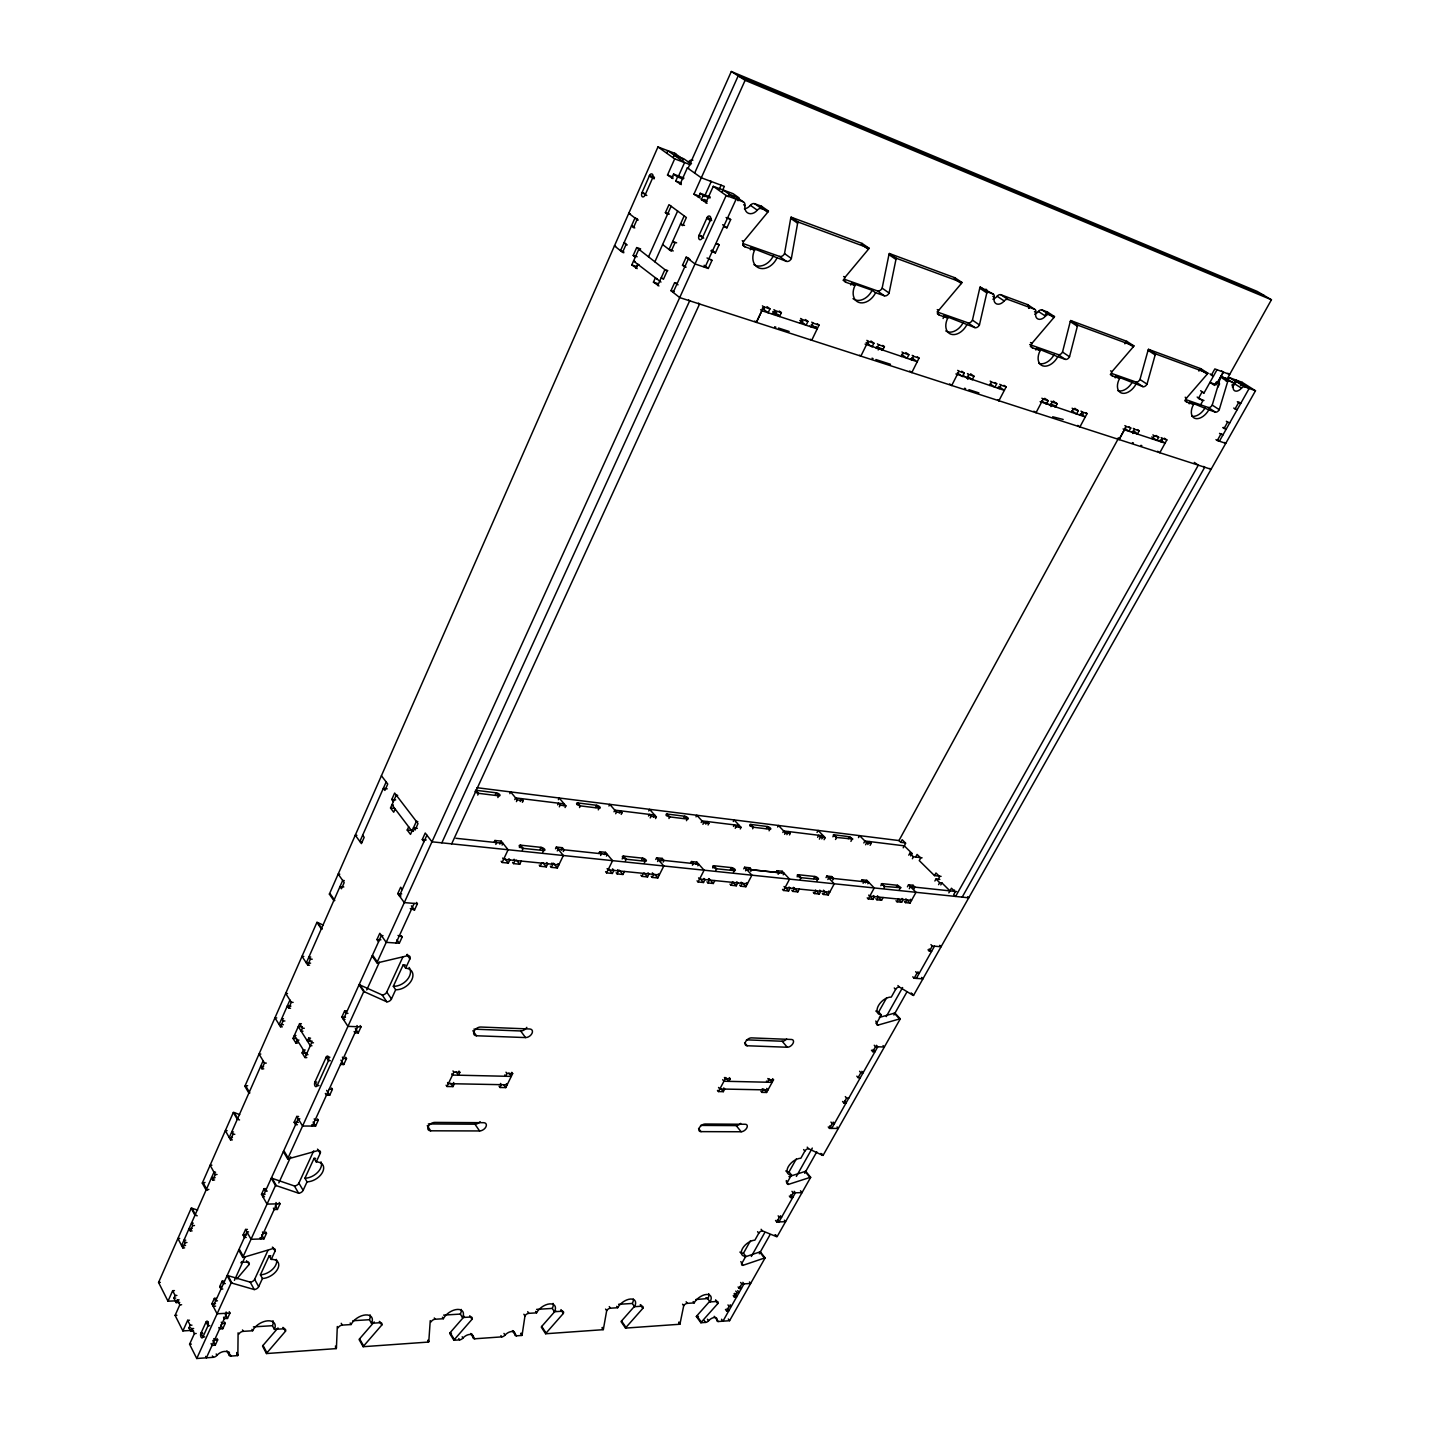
<?xml version="1.0" encoding="UTF-8"?>
<svg xmlns="http://www.w3.org/2000/svg" width="1430" height="1430" viewBox="0 0 1430 1430"><rect width="100%" height="100%" fill="white"/><g stroke="black" fill="none" stroke-linecap="round" stroke-linejoin="round"><path stroke-width="1.5" d="M193.658 1328.524L191.87 1328.631L194.391 1333.618L189.582 1344.236L196.75 1358.5L213.106 1357.338A3.718 2.199 -29.9 0 0 216.913 1355.372A7.418 4.362 -30 0 1 224.51 1351.421A7.418 4.362 -30 0 1 228.871 1354.532A3.7 2.163 -30.2 0 0 231.017 1356.069L237.648 1355.604A3.682 2.163 -30.3 0 0 237.863 1354.854L238.095 1332.814M278.01 1327.934L263.013 1345.416A3.629 2.127 -30.8 0 0 262.548 1346.166L266.481 1353.549L336.193 1348.615A3.539 2.038 -32 0 0 336.425 1347.9L337.301 1326.522M374.213 1321.91L359.574 1338.838A3.468 2.002 -32.5 0 0 359.091 1339.57L363.184 1346.703L428.553 1342.055A3.396 1.931 -33.6 0 0 428.803 1341.358L430.251 1320.623M464.428 1316.261L450.128 1332.671A3.343 1.895 -34.1 0 0 449.663 1333.368L453.9 1340.267L459.602 1339.856A3.343 1.895 -34.2 0 0 462.963 1338.051A6.685 3.772 -34.3 0 1 469.683 1334.44A6.685 3.772 -34.3 0 1 473.08 1337.336A3.325 1.877 -34.5 0 0 474.76 1338.784L501.751 1336.871A3.289 1.841 -34.9 0 0 505.04 1335.102A6.56 3.664 -35 0 1 511.618 1331.544A6.56 3.664 -35 0 1 514.854 1334.405A3.271 1.823 -35.1 0 0 516.462 1335.835L521.896 1335.441A3.271 1.823 -35.1 0 0 522.147 1334.762L524.971 1315.922L523.863 1314.242M743.35 243.654L779.547 256.417A4.397 3.289 -57.5 0 0 784.534 253.575L790.701 218.379A4.433 3.325 -58.6 0 1 791.112 217.181L862.076 243.422L869.065 248.212A4.344 3.146 -57.9 0 1 868.403 249.285L844.933 277.42A4.308 3.128 -57 0 0 846.06 282.336L854.997 285.482A14.961 10.761 -56.7 0 0 858.822 302.409A14.961 10.761 -56.7 0 0 875.607 292.721L884.33 295.778A4.254 3.021 -56.7 0 0 889.085 293.025L895.949 259.438A4.29 3.057 -57.7 0 1 896.378 258.294L889.353 253.503A4.272 3.057 -57.8 0 0 888.942 254.647L882.149 288.163A4.236 3.021 -56.8 0 1 877.412 290.898L844.022 279.136M750.339 249.785A15.515 11.708 -57.4 0 1 751.179 247.694L786.357 261.35A4.415 3.289 -57.3 0 0 791.362 258.508L797.618 223.205A4.451 3.325 -58.5 0 1 798.029 222.008L791.112 217.181M555.68 1310.541L541.738 1326.414A3.218 1.788 -35.6 0 0 541.273 1327.112L545.634 1333.761L603.156 1329.686A3.146 1.716 -36.4 0 0 603.424 1329.024L606.678 1310.702L605.569 1309.076M635.17 1305.554L621.532 1320.98A3.11 1.698 -36.8 0 0 621.067 1321.642L625.518 1328.095L679.786 1324.252A3.057 1.627 -37.5 0 0 680.054 1323.608L683.701 1305.769A3.057 1.645 -37.8 0 1 687.276 1303.356L694.158 1302.909A10.654 5.72 -38 0 1 706.545 1294.454A10.654 5.72 -38 0 1 710.067 1301.908L716.823 1301.479A3.021 1.609 -38.2 0 1 717.806 1303.588L701.344 1322.107A3.021 1.609 -37.9 0 0 700.879 1322.75L696.356 1316.494A3.003 1.609 -37.9 0 1 696.821 1315.85L710.138 1300.853M937.025 311.919L967.931 322.805A4.075 2.806 -56.3 0 0 972.454 320.141L979.747 288.181A4.129 2.824 -57.1 0 1 980.158 287.09L992.903 293.901A4.129 2.806 -56.9 0 1 994.172 297.261A8.24 5.595 -56.9 0 0 996.71 303.964A8.24 5.595 -56.9 0 0 1004.2 300.944A4.111 2.771 -56.8 0 1 1007.936 299.442L1034.623 309.291A4.058 2.717 -56.6 0 1 1035.821 312.562A8.097 5.38 -56.6 0 0 1038.18 319.105A8.097 5.38 -56.6 0 0 1045.491 316.119A4.04 2.681 -56.5 0 1 1049.137 314.636L1054.5 316.62A4.04 2.663 -56.6 0 1 1053.856 317.585L1031.834 343.45A4.004 2.663 -55.9 0 0 1032.549 347.865L1040.182 350.547A13.907 9.152 -55.7 0 0 1042.595 365.812A13.907 9.152 -55.7 0 0 1057.771 356.731L1065.243 359.359A3.95 2.574 -55.7 0 0 1069.533 356.767L1077.362 326.255A3.986 2.592 -56.4 0 1 1077.791 325.2L1070.677 320.552A3.968 2.61 -56.5 0 0 1070.248 321.589L1062.526 352.048A3.933 2.574 -55.8 0 1 1058.218 354.622L1029.689 344.576M943.103 318.515A14.407 9.938 -56.2 0 1 944.283 315.655L974.903 327.613A4.093 2.806 -56.2 0 0 979.443 324.932L986.807 292.9A4.147 2.824 -57 0 1 987.236 291.809L980.158 287.09M1111.235 373.302L1135.885 381.989A3.807 2.395 -55.4 0 0 1139.978 379.486L1148.058 350.332A3.843 2.413 -56 0 1 1148.487 349.331L1200.789 368.672L1207.885 373.194A3.772 2.306 -55.6 0 1 1207.277 374.106L1186.507 398.094A3.736 2.288 -55.1 0 0 1186.918 402.116L1193.55 404.44A13.013 7.919 -54.9 0 0 1194.926 418.364A13.013 7.919 -54.9 0 0 1208.833 409.82L1215.303 412.09A3.7 2.234 -54.9 0 0 1219.254 409.659L1227.673 381.613A3.736 2.252 -55.5 0 1 1228.102 380.648L1221.006 376.144A3.718 2.252 -55.5 0 0 1220.577 377.109L1212.229 405.083A3.682 2.234 -55 0 1 1208.296 407.514L1185.291 399.399M1115.221 377.842A13.424 8.491 -55.3 0 1 1116.061 376.108L1142.892 386.636A3.825 2.395 -55.3 0 0 1147.021 384.134L1155.172 354.908A3.861 2.413 -55.9 0 1 1155.601 353.907L1148.487 349.331M176.891 1300.764L167.989 1301.211L158.569 1282.46L191.209 1208.243A3.664 2.306 -29.2 0 1 192.067 1208.332L197.608 1210.084M208.852 1189.42L207.046 1189.921A3.682 2.342 -29.6 0 1 206.081 1190.046L202.291 1183.075L233.34 1112.451A3.7 2.431 -30.2 0 1 234.198 1112.576L239.74 1114.596M244.87 1086.246A3.718 2.467 -30.5 0 0 245.835 1086.139L249.839 1092.967A3.718 2.467 -30.6 0 1 248.874 1093.056L244.87 1086.246L316.924 922.386A3.772 2.663 -32.8 0 1 317.8 922.582L323.323 925.174M329.365 894.108A3.79 2.699 -33.5 0 0 330.348 894.054L334.799 900.507A3.807 2.699 -33.5 0 1 333.816 900.56L329.365 894.108L657.961 146.95L674.656 153.26L681.055 157.783A4.397 3.45 -60.4 0 1 682.968 160.678M649.56 175.479L642.034 192.567A3.307 1.877 -72.7 0 0 642.284 196.714A3.307 1.877 -72.7 0 0 645.162 194.891L652.706 177.785A2.538 1.448 -72.4 0 0 653.063 175.908L652.992 175.372A3.861 2.199 -72.5 0 0 651.204 173.906L650.632 174.12A2.538 1.448 -72.4 0 0 649.56 175.461L654.493 177.266M263.12 1060.792L229.247 1137.565L232.446 1137.565M289.915 1000.071L279.118 1024.541L283.39 1024.702M386.154 781.942L359.877 841.501L362.308 841.752M184.613 1247.872L182.826 1247.925L185.185 1242.581L183.952 1240.221L185.739 1240.168M192.103 1230.908L190.315 1230.962L192.692 1225.582L191.459 1223.222L193.229 1223.168M214.607 1180L212.82 1180.018L215.251 1174.513L210.121 1165.236L211.908 1165.218M232.357 1139.871L230.552 1139.871L233.019 1134.276L231.714 1131.97L233.501 1131.97M263.746 1068.854L261.94 1068.8L264.479 1063.044L259.027 1054.035L260.832 1054.089M282.318 1026.847L280.512 1026.776L283.104 1020.913L281.692 1018.678L283.498 1018.75M290.522 1008.257L288.717 1008.186L291.327 1002.287L285.678 993.421L287.502 993.51M309.559 965.214L307.754 965.107L310.399 959.101L308.952 956.902L310.757 957.028M623.802 252.753L622.568 252.341L626.036 244.512L623.981 242.903L625.84 243.529M634.777 227.924L633.544 227.495L637.029 219.594L628.771 213.285L630.416 213.857M666.755 152.992L667.792 150.668L684.577 162.591L678.267 176.659M673.137 157.532L674.174 155.191M167.989 1301.211L172.655 1290.7L174.442 1290.611M673.029 178.607L667.506 175.032L674.674 158.855L657.961 146.95M393.375 801.569L391.784 799.477L394.644 793.024L418.007 823.555L415.075 830.079L413.413 827.899L417.346 828.327M635.278 257.096L633.204 255.452L636.69 247.587L640.64 248.909M395.163 809.023L393.715 812.24L390.515 808.004L396.253 795.134L397.683 795.312M637.172 268.643L631.792 264.943L638.817 249.231L640.247 249.732M179.751 1302.408L176.176 1302.605L173.924 1298.154L175.103 1295.526L172.655 1290.7M671.796 178.142L673.584 174.103L683.969 178.107M297.69 1043.042L295.867 1042.988L293.007 1038.43L299.585 1023.665L301.408 1023.737M635.939 268.232L637.691 264.3L638.924 264.711M176.176 1302.605L177.356 1299.959L179.143 1299.87M681.324 184.613L675.747 181.02L677.552 176.963L673.584 174.103M667.542 214.286L665.397 212.677L668.99 204.651L686.364 217.521L682.718 225.636L680.537 224.01L684.505 225.404M295.867 1042.988L297.172 1040.039L298.995 1040.093M299.585 1023.665L302.463 1028.206L301.14 1031.173L302.963 1031.227M190.673 1330.436L182.897 1330.919L175.103 1315.386L179.805 1304.821L177.356 1299.959M680.09 184.166L687.347 167.882L688.599 168.347M648.541 256.846L671.135 206.242M688.045 168.365L731.32 71.5L1257.167 291.398L1271.431 299.764L1226.69 379.772M654.886 261.815L677.623 211.05M694.658 173.066L738.184 75.897L1264.281 295.563M306.806 1057.61L304.983 1057.556L302.088 1052.927L303.41 1049.977L305.233 1050.031M310.56 1038.18L308.737 1038.109L307.396 1041.076L312.258 1041.237M304.983 1057.556L311.651 1042.72L308.737 1038.109M417.792 821.571L416.362 821.41L410.499 834.405L407.21 830.061L408.676 826.826M658.944 285.946L653.439 282.157L655.226 278.189L657.085 278.814M182.897 1330.919L187.652 1320.337L189.457 1320.23M684.166 215.894L669.061 249.499L673.262 250.929M700.235 198.091L693.925 194.194L745.119 80.312L731.32 71.5M657.711 285.553L664.896 269.644L667.81 270.61M193.658 1331.098L190.655 1331.276L188.975 1327.934L190.172 1325.27L187.652 1320.337M698.358 197.412L700.217 193.3L710.138 196.947M190.655 1331.276L191.87 1328.631M707.081 203.275L701.361 199.574L703.22 195.481L700.217 193.3M704.436 196.536L711.228 181.503L710.352 180.877M705.83 202.81L713.284 186.329L733.143 193.711L739.131 197.948L729.246 194.301L728.192 196.714M229.229 1311.668L229.962 1313.062L217.092 1313.795L211.89 1303.803L214.357 1298.386L216.162 1298.297M222.812 1289.02L220.989 1289.109L219.684 1286.625L222.151 1281.173L223.956 1281.083M246.228 1237.415L244.405 1237.486L243.064 1235.019L245.585 1229.46L247.408 1229.407M273.398 1208.153L274.185 1209.53L277.402 1209.458L279.994 1203.81L267.035 1204.096L261.493 1194.336L264.067 1188.67L265.891 1188.652M297.422 1124.695L295.581 1124.677L294.151 1122.3L296.796 1116.455L298.62 1116.473M354.122 1031.513L354.98 1032.817L358.233 1032.943L361.004 1026.865L347.937 1026.365L341.842 1017.052L344.594 1010.956L346.435 1011.046M378.539 941.816L376.948 939.546L379.808 933.272L386.189 942.352L399.31 943.246L402.188 936.954L401.276 935.667M410.303 908.533L414.503 910.052L417.417 903.689L404.279 902.598L397.755 893.625L400.668 887.226L402.295 889.46M423.941 841.734L422.279 839.535L425.228 833.011L431.967 841.805L968.754 897.808L967.699 896.753M1209.798 468.414L1211.085 469.29L679.697 297.583L670.992 290.683L674.62 282.675L677.105 283.498M685.953 267.374L682.503 265.265L686.168 257.185L688.652 258.044M719.272 189.243L721.113 185.185M200.844 1333.511L206.063 1322.017A2.753 1.323 -89.7 0 1 207.94 1321.874A2.753 1.323 -89.7 0 1 207.994 1325.771L202.774 1337.264A2.109 1.019 -89.8 0 1 202.059 1337.908L201.684 1337.819A3.2 1.537 -89.8 0 1 200.611 1335.531L200.575 1335.012A2.109 1.001 -89.8 0 1 200.844 1333.493L202.649 1333.386M426.909 835.192L399.381 895.859L401.026 896.002M673.155 292.399L688.366 258.884L690.029 259.438M707.081 217.61L699.127 235.181A3.414 2.02 -72.5 0 0 699.413 239.489A3.414 2.02 -72.5 0 0 702.47 237.684L710.46 220.095A2.61 1.537 -72.2 0 0 710.817 218.147L710.746 217.592A3.986 2.36 -72.2 0 0 708.833 216.037L708.225 216.234A2.61 1.537 -72.2 0 0 707.081 217.61L711.443 219.183M722.49 190.44L724.349 186.383L701.308 177.803L687.347 167.882M722.186 192.335L723.24 190.029L736.146 199.181L704.99 267.339L703.864 266.481M196.75 1358.5L231.106 1283.05L227.12 1275.578A3.772 2.288 -30 0 1 227.996 1275.667L250.232 1282.156L254.254 1289.556A3.736 2.252 -30.6 0 0 258.669 1286.678L262.441 1278.527A13.085 7.954 -30.8 0 0 277.921 1268.499A13.085 7.954 -30.8 0 0 271.253 1259.401L269.215 1255.737A13.067 7.954 -30.8 0 1 270.788 1255.772M271.253 1259.401L275.06 1251.161A3.754 2.306 -30.9 0 0 273.148 1248.515L243.744 1257.274A3.79 2.324 -30.4 0 1 242.76 1257.435L275.49 1185.542L271.289 1178.248A3.807 2.413 -30.9 0 1 272.165 1178.356L294.401 1185.971L298.638 1193.21A3.772 2.377 -31.5 0 0 303.142 1190.332L307.057 1181.841A13.228 8.365 -31.8 0 0 322.769 1171.76A13.228 8.365 -31.8 0 0 316.245 1161.929L314.082 1158.336L304.912 1178.231L307.057 1181.841M316.245 1161.929L320.213 1153.331A3.79 2.413 -32 0 0 318.336 1150.471L288.628 1158.729A3.843 2.449 -31.4 0 1 287.627 1158.854L363.721 991.705L359.055 984.787A3.897 2.663 -33.5 0 1 359.931 984.966L382.132 994.94L386.833 1001.822A3.861 2.61 -34.2 0 0 391.463 998.927L395.681 989.739A13.549 9.188 -34.6 0 0 411.894 979.604A13.549 9.188 -34.6 0 0 405.637 968.199L403.224 964.785L393.322 986.307L395.681 989.739M405.637 968.199L409.909 958.904A3.897 2.663 -34.9 0 0 408.122 955.598L377.878 962.748A3.933 2.699 -34.2 0 1 376.877 962.819L726.172 195.499L713.284 186.329M234.413 1280.351L244.87 1257.417M278.814 1182.914L290.701 1156.834M366.741 989.953L379.361 962.265M396.038 943.013L414.146 903.42M441.852 842.824L689.671 300.8L688.581 299.943M211.086 1343.539L212.051 1345.416L215.233 1345.201L217.682 1339.874L216.949 1338.462M218.844 1327.541L219.577 1328.953L222.776 1328.738L225.243 1323.376L224.51 1321.981M223.545 1317.227L224.296 1318.639L227.495 1318.46L229.962 1313.062M245.585 1229.46L251.019 1239.292L263.942 1238.863L266.498 1233.286L265.712 1231.909M296.796 1116.455L302.57 1126.018L315.583 1126.071L318.264 1120.244L317.424 1118.904M325.343 1093.432L326.451 1095.201L329.687 1095.255L332.404 1089.338L331.563 1088.015M340.501 1064.456L343.754 1064.546L346.507 1058.558L345.649 1057.235M686.168 257.185L695.016 263.96L708.297 268.447L711.997 260.367L710.728 259.42M710.817 250.858L715.393 252.949L719.111 244.816L717.842 243.869M723.598 226.637L726.905 227.817L730.659 219.612L728.514 218.075M451.666 843.861L699.574 304L698.466 303.142M250.232 1282.156A3.718 2.252 -30.5 0 0 254.647 1279.296L267.893 1250.517M294.401 1185.971A3.772 2.377 -31.5 0 0 298.888 1183.111L313.724 1150.828M382.132 994.94A3.861 2.61 -34.1 0 0 386.744 992.062L402.795 957.153M477.709 795.062L478.514 793.328L476.065 790.307A2.806 1.108 24.4 0 0 475.475 790.29M262.441 1278.527L260.403 1274.845L269.215 1255.737M495.406 794.544L496.21 792.81A2.789 1.09 24.7 0 1 499.696 794.58A2.789 1.09 24.7 0 1 498.677 795.813L497.872 797.547M509.849 793.65L510.653 791.934L517.249 799.888L523.183 800.621L522.379 802.337M494.119 842.27L494.959 840.483L501.215 841.144L508.115 849.742L502.127 862.469L508.365 863.094L509.867 859.913L508.901 858.697M514.8 799.62L515.604 797.904L564.207 803.892L563.402 805.573M495.835 844.415L496.675 842.628L494.959 840.483M516.445 801.622L517.249 799.888M499.821 844.129L501.215 841.144M520.18 801.497L521.521 798.637L523.183 800.621M502.091 845.076L502.931 843.289L455.902 838.284M754.7 321.071L756.381 322.376L763.692 306.806L762.422 305.859M756.381 322.376L761.868 310.721L760.617 309.756M767.016 306.646L769.966 308.88L768.125 312.759L762.279 308.308M519.43 847.525L520.538 845.166L540.969 847.347A2.86 1.162 25.3 0 1 544.562 849.17A2.86 1.162 25.3 0 1 543.597 850.528L542.739 852.28M521.253 861.075L519.751 864.221L513.549 863.613L515.05 860.449L514.085 859.233M773.898 309.649L775.167 310.596L773.326 314.475L772.075 313.51M522.308 850.153L523.148 848.365L520.538 845.166A2.878 1.18 25.1 0 0 519.519 846.524A2.878 1.18 25.1 0 0 523.148 848.365L543.597 850.528L540.969 847.347L540.129 849.098M775.525 315.422L776.204 313.974L778.778 314.832M779.279 311.061L781.37 312.652L779.547 316.513L772.986 312.473M558.379 799.692L559.184 798.012L565.887 805.859L565.065 807.557M557.646 804.875L558.451 803.177L560.131 805.162L565.887 805.859M559.327 806.842L560.131 805.162M546.796 862.54L547.779 863.738L546.296 866.866L540.2 866.258L541.702 863.13M800.049 323.252L801.873 319.408L800.603 318.461M805.43 319.534L807.95 321.428L806.127 325.236L800.246 320.82M555.519 848.812L556.359 847.061L562.348 847.704L564.099 849.795L563.259 851.547M577.005 804.625L577.809 802.945L596.542 805.287A2.663 1.019 25.8 0 1 599.903 807.003A2.663 1.019 25.8 0 1 599.081 808.2L598.276 809.863M557.271 850.922L558.111 849.17L607.267 854.389L606.427 856.105M579.525 807.557L580.348 805.876L577.809 802.945A2.699 1.037 25.6 0 0 576.951 804.161A2.699 1.037 25.6 0 0 580.348 805.876L599.081 808.2L596.542 805.287L595.47 807.503M556.359 847.061L563.366 855.498L557.36 867.956L551.337 867.367L552.838 864.256L551.855 863.041M811.74 322.143L813.009 323.091L811.168 326.898L809.898 325.951M453.471 1082.492L454.347 1083.761L452.97 1086.603L446.982 1086.496L453.864 1072.196L452.988 1070.927M561.239 850.028L562.348 847.704M815.457 327.935L816.137 326.523M817.334 323.824L819.033 325.075L811.74 340.251L810.47 339.285M458.976 1071.07L459.852 1072.339L458.476 1075.199L456.134 1071.803M608.93 806.002L609.734 804.339L616.509 812.079L622.014 812.74L621.21 814.403M614.006 811.793L614.811 810.131L654.672 815.046L653.599 817.227M615.704 813.724L616.509 812.079M598.866 853.424L599.706 851.708L605.498 852.316L612.594 860.646L606.588 872.872L612.38 873.444L613.881 870.405L612.541 868.832M619.244 813.009L620.316 810.81L622.014 812.74M600.618 855.498L601.458 853.782L599.706 851.708M604.389 854.604L605.498 852.316M511.779 1072.339L512.673 1073.59L505.773 1087.604L500 1087.497L501.376 1084.691L500.482 1083.439M506.005 1072.196L506.899 1073.447L505.523 1076.272L504.629 1075.02M866.866 340.358L868.153 341.305L860.878 356.124L859.591 355.176M870.942 341.019L873.909 343.2L872.086 346.9L866.151 342.539M622.175 858.983L623.587 856.123L642.535 858.143A2.753 1.073 26.4 0 1 645.985 859.913A2.753 1.073 26.4 0 1 645.216 861.235L644.358 862.933M624.427 871.46L622.926 874.481L617.17 873.927L618.672 870.888L617.671 869.708M877.412 343.844L878.699 344.791L876.876 348.473L875.589 347.544M648.737 810.953L649.542 809.308L656.37 816.941L655.566 818.586M625.411 860.949L626.251 859.233L623.587 856.123A2.771 1.09 26.2 0 0 622.765 857.464A2.771 1.09 26.2 0 0 626.251 859.233L645.216 861.235L642.535 858.143L641.409 860.413M878.181 349.939L879.2 347.865L883.365 349.224M648.487 816.012L649.292 814.367L651.008 816.298L656.37 816.941M650.203 817.924L651.008 816.298M882.703 345.417L884.401 346.668L882.578 350.35L876.644 346.721M666.362 815.654L667.167 814.045L684.702 816.244A2.574 0.947 26.7 0 1 687.937 817.889A2.574 0.947 26.7 0 1 687.276 819.05L686.472 820.677M668.954 818.532L669.74 816.888L687.294 819.068L684.702 816.244L683.88 817.835M648.005 872.783L649.023 873.945L647.522 876.93L641.873 876.375L643.375 873.373M901.436 356.553L903.26 352.888L901.973 351.959M655.78 859.484L656.62 857.803L662.179 858.393L663.985 860.431L663.127 862.111M907.567 353.818L908.854 354.747L907.031 358.376L901.49 354.336M657.568 861.521L658.408 859.841L698.662 864.131L697.822 865.776M656.62 857.803L663.806 865.99L657.782 877.966L652.205 877.412L653.707 874.409L652.348 872.854M912.215 355.355L913.502 356.284L911.679 359.913L910.392 358.984M660.499 861.754L662.179 858.393M917.345 356.874L919.043 358.108L911.804 372.587L909.659 371.014M696.017 816.852L696.803 815.243L703.721 822.75L708.869 823.394L708.065 824.985M701.201 822.482L702.005 820.892L739.328 825.485L738.506 827.058M702.917 824.359L703.721 822.75M705.794 824.163L707.135 821.499L708.869 823.394M690.619 863.202L691.459 861.539L696.875 862.129L704.114 870.209L698.09 881.97L697.071 880.826M692.424 865.222L693.264 863.559L691.459 861.539M695.749 864.328L696.875 862.129M951.719 385.474L958.958 371.3L964.303 373.051L962.479 376.591L957.349 372.908M733.304 821.499L734.108 819.926L741.062 827.344L740.257 828.935M698.09 881.97L703.489 882.507L704.99 879.575L703.971 878.431M733.483 826.451L734.305 824.878L736.039 826.737L741.062 827.344M712.784 867.956L713.892 865.74L731.588 867.635A2.646 1.001 27.3 0 1 734.931 869.351A2.646 1.001 27.3 0 1 734.323 870.638L733.465 872.264M735.235 828.31L736.039 826.737M706.956 881.81L707.975 882.953L709.477 880.022L708.458 878.878M967.449 376.805L972.221 379.79L974.027 376.269L968.736 374.517L966.912 378.056L965.625 377.127M715.787 870.423L716.627 868.779L734.323 870.638M967.806 379.343L968.825 377.359L969.915 377.717M707.975 882.953L713.32 883.49L714.821 880.558M750.035 826.022L750.839 824.449L767.249 826.504A2.502 0.894 27.4 0 1 770.395 828.113A2.502 0.894 27.4 0 1 769.876 829.257L769.072 830.812M731.57 867.635L730.444 869.815L731.588 867.635L734.305 870.62M752.645 828.792L753.449 827.237L769.876 829.257L767.249 826.504L766.176 828.56M729.997 884.115L731.034 885.242L732.535 882.346M989.685 385.528L991.508 382.042L996.692 383.758L994.887 387.244L990.168 383.884M743.761 868.868L744.601 867.241L749.803 867.796L751.626 869.78L778.975 872.675L778.135 874.284M731.034 885.242L736.289 885.778L737.791 882.882L736.772 881.756M745.566 870.834L746.406 869.208L784.033 873.212L783.193 874.82M748.677 869.958L749.803 867.796M739.632 885.081L740.669 886.207L742.17 883.311L741.133 882.185M998.927 400.722L1006.148 386.869L1001 385.171L999.195 388.656L997.479 387.423M750.786 871.388L751.626 869.78M740.669 886.207L745.888 886.725L751.894 875.178L744.601 867.241M777.616 827.023L778.421 825.468L785.445 832.796L790.272 833.386L789.467 834.923M782.871 832.51L783.676 830.955L823.394 835.853L821.785 838.892M784.623 834.334L785.445 832.796M786.893 834.637L788.52 831.563L790.272 833.386M776.293 872.318L777.134 870.709L782.21 871.263L789.557 879.11L783.551 890.479L782.514 889.371M781.352 872.854L782.21 871.263M1041.63 400.811L1046.367 404.136L1048.154 400.74L1043.203 399.113L1036.017 412.716L1033.872 411.197M817.03 832.457L818.103 830.437L825.164 837.676L824.091 839.696M783.551 890.479L788.591 890.979L790.093 888.155L789.056 887.047M817.62 837.301L818.693 835.281L820.463 837.086L825.164 837.676M797.154 876.84L798.28 874.731L814.814 876.483A2.574 0.947 28.1 0 1 818.049 878.145A2.574 0.947 28.1 0 1 817.585 879.396L816.745 880.987M819.39 839.124L820.463 837.086M791.755 890.282L792.792 891.391L794.276 888.566L793.257 887.458M1050.424 404.064L1055.394 407.121L1057.199 403.725L1052.283 402.098L1050.478 405.494L1048.744 404.279M800.192 879.253L801.032 877.663L817.585 879.396L814.814 876.483L813.688 878.592M1050.961 406.603L1051.962 404.708L1056.055 406.048M792.792 891.391L797.797 891.891L799.299 889.067M832.886 836.8L833.958 834.78L849.652 836.764L852.816 839.053L836.264 837.426L833.315 834.834L836.604 837.48L835.531 839.499M1063.187 419.455L1052.677 416.774M813.33 892.445L814.367 893.536L815.851 890.747M1071.642 412.448L1073.429 409.087L1078.274 410.678L1076.468 414.039L1071.731 410.732M826.022 877.609L826.862 876.036L831.724 876.572L833.565 878.485L832.725 880.058M848.258 838.695L849.313 836.693L851.976 839.374L850.904 841.376M814.367 893.536L819.283 894.036L820.784 891.23L819.748 890.139M827.863 879.539L828.703 877.966L868.671 882.221L867.831 883.758M830.615 878.646L831.724 876.572M822.339 893.339L823.376 894.447L824.878 891.659L823.483 890.193M1077.755 425.389L1079.918 426.909L1087.068 413.592L1082.278 412.001L1080.472 415.344L1079.185 414.45M717.467 1090.411L718.414 1091.573L725.35 1078.649L730.247 1078.756L728.853 1081.348L725.707 1077.505M1082.17 415.576L1083.171 413.717M858.5 837.623L859.573 835.638L866.669 842.753L871.192 843.325L870.119 845.309M823.376 894.447L828.256 894.93L834.262 883.776L826.862 876.036M718.414 1091.573L723.312 1091.662L724.688 1089.088L723.759 1087.926M863.827 842.967L864.9 840.983L904.457 845.863M865.597 844.755L866.669 842.753M867.813 844.504L869.422 841.537L871.192 843.325M861.253 881.363L862.093 879.825L866.812 880.326L874.248 887.941L868.26 898.916L867.224 897.826M863.112 883.257L863.952 881.72L862.093 879.825M865.418 882.9L866.812 880.326M1118.761 437.759L898.952 840.572L900.721 842.324L905.101 842.86M760.903 1091.233L761.85 1092.377L763.227 1089.839L762.279 1088.695M761.85 1092.377L766.587 1092.466L773.523 1079.793L768.786 1079.686L767.392 1082.224L766.444 1081.08M1117.331 438.349L1119.064 439.546L1126.161 426.498L1130.773 428.017L1128.985 431.288L1124.677 428.321M1119.064 439.546L1124.409 429.786L1165.11 443.157L1160.373 439.922M900.721 842.324L902.151 839.714L905.708 843.217L903.206 847.793M868.26 898.916L872.979 899.381L874.481 896.646L873.426 895.573M880.844 885.688L881.97 883.633L897.754 885.331L901.043 887.726L884.419 886.421L881.309 883.704L884.759 886.475L883.919 888.012M875.857 898.701L876.894 899.774L878.395 897.039L877.341 895.967L881.577 900.239L883.061 897.504M1132.721 431.181L1137.368 434.041L1139.156 430.788L1134.58 429.286L1132.81 432.539L1131.505 431.646M1132.935 433.505L1133.936 431.681L1135.831 432.307M908.783 855.194L909.855 853.227L912.054 853.496L910.696 855.944M896.306 887.315L897.414 885.277L900.221 888.101L899.381 889.639M912.376 858.751L913.448 856.784L922.082 857.803M915.647 857.053L917.095 854.425L920.723 857.982L919.275 860.61L934.505 875.625L941.083 876.358M896.002 900.703L897.039 901.776L898.541 899.077M1152.455 438.992L1154.225 435.775L1158.711 437.258L1156.924 440.458L1151.758 436.919M907.424 886.815L908.533 884.795L913.073 885.277L914.95 887.154L913.824 889.156M909.283 888.691L910.392 886.672L956.652 891.587M897.039 901.776L901.651 902.223L903.134 899.542L902.08 898.469M911.965 887.297L913.073 885.277M904.421 901.544L905.458 902.616L906.96 899.917M1157.639 451.237L1159.819 452.72L1166.862 439.94L1162.429 438.474L1160.66 441.673L1158.926 440.494M1161.66 441.709L1162.358 439.725M905.458 902.616L910.034 903.063L916.004 892.302L908.533 884.795M934.505 875.625L935.971 872.997L939.671 876.626L938.187 879.271M1203.971 400.471L1198.412 398.487L1201.915 392.178L1204.042 392.946L1217.019 369.744M934.88 881.005L935.989 879.021L939.85 879.45M1200.235 405.494L1202.862 400.775L1197.16 397.057M1219.522 383.401L1216.34 382.221L1214.571 385.403L1209.941 382.436L1216.322 384.759M706.867 1297.779L705.812 1297.814M1216.716 383.955L1223.347 372.086L1221.506 370.942M1218.074 381.613L1223.383 372.104M938.581 884.652L939.689 882.668L941.905 882.918L949.967 890.872M1217.699 387.405L1219.468 384.223L1216.34 382.221M940.797 884.902L941.905 882.918M1227.351 381.47L1229.478 377.645L1242.134 382.31L1255.486 390.765L913.538 995.423A3.164 1.823 -43.3 0 1 913.18 995.352M744.976 1256.934L759.705 1251.983A3.003 1.627 -39 0 1 760.385 1251.858L765.086 1257.935A3.003 1.627 -39.1 0 0 764.407 1258.06L742.921 1265.353A3.039 1.645 -38.8 0 1 741.956 1263.173L745.817 1256.291L743.475 1253.216L750.5 1240.686M788.931 1176.64L805.072 1171.474A3.039 1.68 -40.2 0 1 805.769 1171.367L810.667 1177.337A3.057 1.68 -40.2 0 0 809.97 1177.444L788.395 1184.398A3.075 1.698 -40 0 1 787.483 1182.074L791.487 1174.942L789.02 1171.939L796.296 1158.961M822.697 1155.351A3.075 1.698 -40.6 0 0 823.072 1155.386L900.292 1018.839A3.146 1.788 -42.8 0 0 899.613 1018.911L877.841 1025.149A3.164 1.823 -42.6 0 1 877.037 1022.504L881.309 1014.907L878.646 1012.011L886.636 997.783M1234.805 381.774L1235.806 379.969L1249.177 388.424L1219.397 441.209L1217.663 440.047M948.859 892.856L951.451 888.227L955.222 891.927L953.721 894.572L955.598 896.431L1198.322 465.161L1196.588 463.981M1232.463 387.298L1235.681 381.56L1242.08 383.937L1241.043 385.796M775.024 1234.751L776.508 1236.646L762.315 1230.819A3.057 1.662 -39.2 0 0 758.776 1233.214L754.879 1240.168A10.654 5.792 -39 0 0 742.492 1248.569A10.654 5.792 -39 0 0 745.817 1256.291M820.945 1153.438L822.5 1155.297L808.468 1148.665A3.092 1.734 -40.4 0 0 804.875 1151.061L800.854 1158.264A10.814 6.006 -40.2 0 0 788.305 1166.683A10.814 6.006 -40.2 0 0 791.487 1174.942M910.964 993.135L912.984 995.28L899.273 986.986A3.182 1.841 -43.2 0 0 895.609 989.417L891.301 997.085A11.136 6.435 -42.8 0 0 878.485 1005.558A11.136 6.435 -42.8 0 0 881.309 1014.907M953.774 891.391L954.507 890.068M1240.454 385.296L1242.134 382.31M751.322 1256.469L764.782 1232.553M796.367 1176.407L812.294 1148.075M886.243 1016.605L902.598 987.522M725.457 1309.397L726.601 1310.935L729.121 1306.466L731.338 1306.323L730.194 1304.786M733.233 1295.58L734.376 1297.135L736.915 1292.631L739.131 1292.506L737.701 1290.575M738.095 1286.964L739.256 1288.502L741.795 1283.979L750.643 1283.479L749.481 1281.941M775.543 1220.469L776.74 1221.989L779.35 1217.359L781.567 1217.288L780.369 1215.768M789.324 1196.016L790.54 1197.518L793.185 1192.835L802.016 1192.638L800.496 1190.761M828.238 1126.912L829.507 1128.395L832.224 1123.569L834.423 1123.587L833.172 1122.103M842.574 1101.475L843.843 1102.959L846.596 1098.079L848.794 1098.115M856.82 1076.182L858.107 1077.648L860.878 1072.715L863.094 1072.786L861.807 1071.32M871.442 1050.21L872.747 1051.658L875.553 1046.688L884.366 1047.028L883.043 1045.58M912.787 976.815L914.145 978.245L917.023 973.115L919.24 973.276L917.881 971.846M928.016 949.788L929.393 951.2L932.306 946.017L941.083 946.731L939.707 945.337M1215.965 439.618L1217.27 440.494L1220.827 434.202L1222.954 434.935L1221.631 434.059M1222.775 427.57L1224.08 428.428L1227.637 422.1L1229.764 422.851M1233.75 408.05L1235.073 408.909L1238.666 402.545L1240.775 403.314L1239.024 402.17M759.294 1253.788L770.055 1234.698M804.679 1173.279L816.78 1151.811M893.911 1015.014L906.995 991.812M916.344 978.388L934.505 946.195M962.193 897.111L1204.721 467.217L1203.577 466.448M700.879 1322.75L705.634 1322.41A3.021 1.609 -38 0 0 708.583 1320.766A6.006 3.182 -38 0 1 714.464 1317.495A6.006 3.182 -38 0 1 717.002 1320.176A3.003 1.591 -38.1 0 0 718.271 1321.517L729.586 1320.712L765.086 1257.935M810.667 1177.337L777.08 1236.718L775.596 1234.823M776.919 258.044A15.533 11.708 -57.4 0 1 759.223 268.071A15.533 11.708 -57.4 0 1 754.575 250.179L744.887 246.782A4.487 3.396 -57.6 0 1 743.493 241.599L767.749 212.212A4.522 3.414 -58.8 0 0 768.428 211.086L761.529 206.242L754.7 203.721A4.505 3.432 -58.9 0 0 750.393 205.312A9.045 6.918 -59.1 0 1 744.422 208.798M966.823 324.771A14.425 9.938 -56.2 0 1 950.843 334.173A14.425 9.938 -56.2 0 1 947.768 318.068L939.492 315.172A4.165 2.896 -56.4 0 1 938.581 310.507L961.335 283.515A4.183 2.896 -57.2 0 0 961.979 282.497L954.918 277.76L889.353 253.503M1045.384 314.529L1046.76 312.92A4.022 2.663 -56.7 0 0 1047.386 311.955L1054.5 316.62M240.848 1262.833L241.956 1261.528M236.754 1278.992L249.088 1264.513L247.676 1261.904M1124.856 343.808L1126.179 342.253A3.879 2.485 -56.1 0 0 1126.804 341.323L1133.918 345.917A3.897 2.485 -56.1 0 1 1133.293 346.846L1111.914 371.746A3.861 2.467 -55.4 0 0 1112.486 375.947L1119.583 378.45A13.442 8.491 -55.3 0 0 1121.424 393.018A13.442 8.491 -55.3 0 0 1135.956 384.205M266.481 1353.549A3.629 2.127 -30.9 0 1 266.963 1352.798L285.482 1331.223L283.48 1327.558M1198.876 371.067L1200.181 369.566A3.754 2.306 -55.7 0 0 1200.789 368.672M363.184 1346.703A3.486 2.002 -32.6 0 1 363.667 1345.97L381.756 1325.074L379.933 1321.981M453.9 1340.267A3.361 1.895 -34.1 0 1 454.365 1339.553L472.025 1319.3L469.791 1315.725M545.634 1333.761A3.218 1.788 -35.6 0 1 546.081 1333.082L563.313 1313.473A3.235 1.805 -35.9 0 0 562.044 1311.238L560.953 1309.594M625.518 1328.095A3.11 1.698 -36.8 0 1 625.982 1327.433L642.803 1308.396A3.128 1.698 -37.1 0 0 641.695 1306.216L640.569 1304.625M879.379 1017.427L894.304 1013.191A3.128 1.805 -42.8 0 1 894.983 1013.119L900.292 1018.839M202.291 1183.075A3.664 2.342 -29.5 0 0 203.239 1182.932L205.044 1182.431M245.835 1086.139L247.658 1085.674M449.663 1333.368L451.451 1333.243M696.356 1316.494L698.448 1316.351M726.601 1310.935L728.817 1310.792L727.101 1308.468M217.682 1339.874L214.482 1340.089L213.749 1338.677M189.582 1344.236L191.388 1344.111M238.828 1334.208A3.7 2.199 -30.4 0 1 243.225 1331.348L252.645 1330.758A12.852 7.597 -30.8 0 1 267.857 1320.82A12.852 7.597 -30.8 0 1 274.417 1329.382L283.641 1328.81A3.647 2.145 -31.1 0 1 285.482 1331.223M338.07 1327.862A3.557 2.074 -32.2 0 1 342.271 1325.11L351.083 1324.555A12.334 7.168 -32.5 0 1 365.651 1314.939A12.334 7.168 -32.5 0 1 371.478 1323.268L380.13 1322.714A3.486 2.02 -32.8 0 1 381.756 1325.074M431.056 1321.928A3.414 1.948 -33.8 0 1 435.078 1319.246L443.354 1318.728A11.851 6.775 -34.1 0 1 457.314 1309.433A11.851 6.775 -34.1 0 1 462.48 1317.531L470.595 1317.012A3.361 1.913 -34.4 0 1 472.025 1319.3M524.971 1315.922A3.271 1.841 -35.3 0 1 528.814 1313.348L536.554 1312.847A11.386 6.381 -35.6 0 1 549.924 1303.874A11.386 6.381 -35.6 0 1 554.447 1311.721L562.044 1311.238M606.678 1310.702A3.164 1.752 -36.6 0 1 610.396 1308.2L617.671 1307.735A11.011 6.042 -36.9 0 1 630.541 1299.03A11.011 6.042 -36.9 0 1 634.545 1306.68L641.695 1306.216M202.774 1337.264L204.722 1336.818M253.414 1326.879L272.415 1325.699L274.417 1329.382M352.87 1320.73L369.405 1319.711L371.478 1323.268M443.622 1315.117L460.335 1314.081L462.48 1317.531M536.607 1309.38L552.248 1308.414L554.447 1311.721M618.618 1304.303L632.292 1303.463L634.545 1306.68M695.856 1299.53L708.476 1298.494M734.376 1297.135L736.611 1296.992L734.305 1293.9A2.288 1.484 86.7 0 0 734.52 1293.381M194.391 1333.618L196.196 1333.493M202.613 1333.064L201.004 1333.171L202.917 1336.943M190.172 1325.27L191.96 1325.163M225.243 1323.376L222.025 1323.572L221.293 1322.16M209.799 1325.664L207.994 1325.771L206.063 1322.017L207.868 1321.91M734.305 1293.9L735.967 1293.81M188.975 1327.934L190.78 1327.827M739.256 1288.502L741.473 1288.376L740.025 1286.446M175.103 1315.386L176.891 1315.278M179.805 1304.821L181.61 1304.732M211.89 1303.803L215.519 1303.606M215.608 1306.162L213.195 1306.287L246.943 1231.909L248.552 1231.856M217.467 1300.782L215.644 1300.871L214.357 1298.386M175.103 1295.526L176.891 1295.437M173.924 1298.154L175.711 1298.065M219.684 1286.625L222.097 1286.5M225.279 1283.568L223.455 1283.657L222.151 1281.173M158.569 1282.46L160.339 1282.388M242.349 1262.243L247.265 1262.046A3.539 2.163 -30.4 0 1 249.088 1264.513M776.74 1221.989L785.571 1221.703L784.373 1220.183M185.185 1242.581L186.972 1242.527M185.56 1245.423L181.592 1245.566L213.964 1172.189L215.555 1172.171M266.498 1233.286L263.263 1233.393L262.494 1231.999M243.064 1235.019L246.693 1234.912M179.697 1238.434L177.91 1238.487L182.826 1247.925M192.692 1225.582L194.48 1225.528M192.049 1228.513L189.082 1228.602L190.315 1230.962M790.54 1197.518L792.756 1197.464L790.629 1194.837M261.493 1194.336L265.14 1194.264M264.496 1196.731L262.87 1196.767L298.227 1118.832L299.871 1118.85M267.267 1191.065L265.444 1191.101L264.067 1188.67M215.251 1174.513L217.038 1174.495M215.126 1177.641L211.551 1177.694L212.82 1180.018M233.019 1134.276L234.824 1134.276M430.662 1130.808L479.586 1130.951A5.363 3.343 -35.4 0 0 485.932 1126.84A5.363 3.343 -35.4 0 0 483.644 1122.693L434.72 1122.407A5.47 3.45 -34.4 0 0 428.214 1126.59A5.47 3.45 -34.4 0 0 430.662 1130.808L427.248 1125.642M701.004 1131.631L741.151 1131.756A4.808 2.771 -39.7 0 0 746.746 1128.02A4.808 2.771 -39.7 0 0 745.245 1124.266L705.097 1124.016A4.898 2.86 -39.2 0 0 699.359 1127.805A4.898 2.86 -39.2 0 0 701.004 1131.631L698.555 1128.502M227.12 1130.665L225.332 1130.665L230.552 1139.871M428.339 1123.944L474.957 1124.195A5.345 3.343 -35.3 0 0 480.158 1121.71M700.557 1125.41L736.218 1125.607A4.791 2.789 -39.7 0 0 740.722 1123.354M829.507 1128.395L838.32 1128.431L837.068 1126.965M318.264 1120.244L315.011 1120.208L314.189 1118.868M294.151 1122.3L298.405 1122.318M843.843 1102.959L846.06 1102.977L844.469 1101.136M329.15 1089.285L332.404 1089.338M318.997 1085.585L317.156 1085.567A2.842 1.502 -87.2 0 1 315.029 1086.014A2.842 1.502 -87.2 0 1 314.94 1082.01L326.219 1057.145A2.86 1.519 -86.9 0 1 328.364 1056.663A2.86 1.519 -86.9 0 1 328.471 1060.667L317.156 1085.567L314.94 1082.01L316.781 1082.045M453.864 1072.196L459.852 1072.339M506.899 1073.447L512.673 1073.59M858.107 1077.648L860.324 1077.702M264.479 1063.044L266.284 1063.098M263.585 1066.619L260.582 1066.548L261.94 1068.8M330.312 1060.72L328.471 1060.667L326.219 1057.145L329.901 1057.253M307.951 1054.661L306.324 1054.607L294.33 1035.499L295.956 1035.552M346.507 1058.558L343.254 1058.468L342.396 1057.145M302.088 1052.927L306.95 1053.07M311.955 1045.759L310.328 1045.705L298.28 1026.633L302.32 1026.794M293.007 1038.43L296.636 1038.555M311.651 1042.72L313.474 1042.774M476.476 1035.767L525.543 1037.572A5.434 3.486 -36.9 0 0 531.978 1033.443A5.434 3.486 -36.9 0 0 529.761 1028.992L480.695 1027.026A5.541 3.611 -35.9 0 0 474.081 1031.227A5.541 3.611 -35.9 0 0 476.476 1035.767L472.883 1030.726M747.175 1045.759L787.287 1047.243A4.88 2.878 -41.2 0 0 792.953 1043.507A4.88 2.878 -41.2 0 0 791.523 1039.485L751.411 1037.876A4.969 2.967 -40.6 0 0 745.62 1041.684A4.969 2.967 -40.6 0 0 747.175 1045.759L744.601 1042.72M872.747 1051.658L874.963 1051.747L872.997 1049.566M302.463 1028.206L304.286 1028.277M276.759 1017.91L274.953 1017.838L280.512 1026.776M283.104 1020.913L284.91 1020.984M473.92 1029.135L520.663 1030.976A5.416 3.486 -36.9 0 0 526.83 1027.348M746.496 1039.842L782.121 1041.237A4.862 2.878 -41.2 0 0 786.679 1039.02M341.842 1017.052L345.506 1017.213M344.988 1019.447L343.361 1019.375L381.399 935.524L383.043 935.649M347.955 1013.352L346.114 1013.28L344.594 1010.956M290.933 1006.112L287.305 1005.951L288.717 1008.186M291.327 1002.287L293.132 1002.376M310.399 959.101L312.223 959.208M310.596 963.159L306.306 962.908L342.682 880.469L344.29 880.612M303.804 956.456L301.998 956.33L307.754 965.107M376.948 939.546L380.881 939.814M914.145 978.245L922.922 978.835L921.563 977.423M402.188 936.954L398.005 935.452M929.393 951.2L931.591 951.379L929.178 948.912M397.755 893.625L401.705 893.965M343.826 886.975L339.947 886.654L341.448 888.799L344.183 882.614L338.177 874.07L339.786 874.213M876.894 899.774L881.577 900.239M356.892 835.352L355.284 835.192L361.415 843.629L364.185 837.337L362.648 835.209M422.279 839.535L426.212 839.946M407.21 830.061L413.109 830.705M413.413 831.331L411.965 831.17L391.963 804.804L393.393 804.965M390.515 808.004L394.43 808.451M391.784 799.477L395.681 799.924M387.208 788.824L383.329 788.359L384.902 790.433L387.745 783.998L381.417 775.739M476.065 790.307L496.21 792.81L498.677 795.813L478.514 793.328A2.806 1.108 24.4 0 1 474.992 791.523M476.905 787.698L899.13 840.59M231.106 1283.05A3.79 2.288 -30.1 0 1 231.964 1283.121L254.254 1289.556M191.209 1208.243L194.963 1215.268A3.664 2.306 -29.3 0 1 195.821 1215.357L197.215 1215.786M774.613 326.773L775.9 327.184M778.456 328.024L789.163 331.474M875.839 359.538L890.497 364.275M964.517 388.263L965.608 388.603M968.896 389.675L978.907 392.91M1132.417 442.603L1133.364 442.907M1140.908 445.338L1141.837 445.642M653.439 282.157L658.408 283.784M670.992 290.683L674.102 291.702M678.034 284.802L674.62 282.675M660.982 282.068L633.562 261.046L635.009 261.511M631.792 264.943L637.351 266.767M763.066 308.219L764.371 308.648M772.861 311.454L774.148 311.865M775.435 312.294L776.722 312.723M800.031 320.392L800.979 320.713M801.926 321.017L802.874 321.321M867.098 342.503L868.6 342.986M761.868 310.721L817.209 328.9L811.328 324.467M763.692 306.806L769.966 308.88M775.167 310.596L781.37 312.652M801.873 319.408L807.95 321.428M813.009 323.091L819.033 325.075M868.153 341.305L873.909 343.2M878.699 344.791L884.401 346.668M903.26 352.888L908.854 354.747M913.502 356.284L919.043 358.108M623.766 251.805L620.531 250.715L634.956 218.021L637.423 218.879M633.204 255.452L637.154 256.774M615.669 246.3L614.435 245.889L622.568 252.341M626.036 244.512L627.27 244.923M682.503 265.265L685.631 266.32M1217.27 440.494L1225.76 443.354L1224.455 442.496M275.49 1185.542A3.825 2.413 -31 0 1 276.365 1185.649L298.638 1193.21M711.997 260.367L707.01 257.972M1224.08 428.428L1226.207 429.161L1223.58 427.427M633.955 226.744L631.488 225.904L633.544 227.495M676.64 242.832L672.672 241.473L674.853 243.118L671.224 251.162L662.626 244.548M715.804 243.672L719.111 244.816M637.029 219.594L638.263 220.023M701.612 236.057L699.127 235.181L703.721 238.113M850.707 285.017A14.944 10.761 -56.8 0 1 851.547 283.015L872.139 290.272L875.607 292.721M1035.838 349.993A13.871 9.152 -55.7 0 1 1036.679 348.169L1057.771 356.731M1189.206 403.814A12.995 7.919 -55 0 1 1190.028 402.134L1208.833 409.82M665.397 212.677L669.365 214.089M646.807 195.481L642.034 192.567L644.501 193.443M711.014 219.612L706.849 218.129L710.227 220.595M710.46 220.095L711.711 220.542M1235.073 408.909L1237.2 409.659M730.659 219.612L726.065 217.503M701.361 199.574L706.956 201.612M233.34 1112.451L237.309 1119.297A3.7 2.431 -30.3 0 1 238.167 1119.422L239.543 1119.94M653.278 177.409L649.345 175.962L654.136 178.875M703.22 195.481L710.049 197.984M652.706 177.785L653.939 178.232M693.925 194.194L700.146 196.464M703.953 199.449L705.812 200.111M675.747 181.02L681.324 183.058M677.552 176.963L683.129 179.018M726.172 195.499L743.1 201.755A4.558 3.486 -58.9 0 1 744.941 205.634A9.081 6.918 -59 0 0 748.605 213.374A9.081 6.918 -59 0 0 757.274 210.174A4.522 3.432 -58.7 0 1 761.6 208.583L768.428 211.086M798.029 222.008L869.065 248.212M896.378 258.294L961.979 282.497M987.236 291.809L992.903 293.901M1077.791 325.2L1133.918 345.917M1155.601 353.907L1207.885 373.194M1228.102 380.648L1232.642 382.328A3.718 2.234 -55.4 0 1 1233.464 385.224A7.436 4.451 -55.4 0 0 1235.073 390.98A7.436 4.451 -55.4 0 0 1241.508 388.173A3.7 2.216 -55.3 0 1 1244.708 386.779L1255.486 390.765M667.506 175.032L673.065 177.088M992.885 299.21A8.205 5.595 -57 0 0 997.121 296.242A4.093 2.771 -56.9 0 1 1000.857 294.741L1027.527 304.608L1034.623 309.291M1034.748 314.189A8.079 5.398 -56.7 0 0 1038.394 311.436A4.022 2.681 -56.6 0 1 1042.023 309.97L1047.386 311.955M1070.677 320.552L1126.804 341.323M1221.006 376.144L1232.642 382.328M674.138 155.173L683.915 158.855L690.887 163.789M674.674 158.855L690.458 164.79M873.104 358.626L872.032 358.161M745.119 80.312L1271.431 299.764M363.721 991.705A3.915 2.646 -33.6 0 1 364.596 991.884L386.833 1001.822M1227.834 373.284L1229.657 374.445L1214.839 368.922L1211.317 375.286L1213.444 376.072L1209.977 373.874M1244.708 386.779L1237.611 382.293A3.682 2.216 -55.4 0 0 1234.412 383.687A7.4 4.469 -55.5 0 1 1232.017 385.743M1229.478 377.645L1235.681 381.56M1234.412 383.687L1241.508 388.173M1220.577 377.109L1227.673 381.613M1232.124 384.366L1233.464 385.224M1200.181 369.566L1207.277 374.106M1237.343 401.687L1238.666 402.545M1148.058 350.332L1155.172 354.908M1126.179 342.253L1131.076 345.417M1131.952 345.989L1133.293 346.846M1200.61 390.73L1204.042 392.946M1212.229 405.083L1219.254 409.659M1208.296 407.514L1215.303 412.09M1226.332 421.242L1227.637 422.1M1070.248 321.589L1077.362 326.255M1185.184 397.218L1186.507 398.094M1190.028 402.134L1193.55 404.44M1184.737 400.668L1186.918 402.116M1042.023 309.97L1053.856 317.585M1038.394 311.436L1045.491 316.119M1139.978 379.486L1147.021 384.134M1219.522 433.344L1220.827 434.202M1027.527 304.608A4.04 2.717 -56.7 0 1 1028.724 307.879L1029.171 308.165M1034.48 311.686L1035.821 312.562M1135.885 381.989L1142.892 386.636M1000.857 294.741L1007.936 299.442M1110.592 370.853L1111.914 371.746M997.121 296.242L1004.2 300.944M1116.061 376.108L1119.583 378.45M1110.288 374.481L1112.486 375.947M992.849 296.368L994.172 297.261M979.747 288.181L986.807 292.9M959.566 282.318L954.275 278.779A4.183 2.896 -57.3 0 0 954.918 277.76M959.995 282.622L961.335 283.515M1062.526 352.048L1069.533 356.767M1058.218 354.622L1065.243 359.359M1030.512 342.556L1031.834 343.45M1036.679 348.169L1040.182 350.547M1030.369 346.382L1032.549 347.865M1164.27 438.188L1166.862 439.94M1161.124 437.598L1162.429 438.474M1156.119 435.489L1158.711 437.258M1194.3 462.408L1196.016 463.588M888.942 254.647L895.949 259.438M1152.92 434.881L1154.225 435.775M1137.422 429.608L1139.156 430.788M1133.293 428.392L1134.58 429.286M1129.039 426.837L1130.773 428.017M972.454 320.141L979.443 324.932M866.651 248.087L861.414 244.476A4.326 3.146 -58.1 0 0 862.076 243.422M867.098 248.391L868.403 249.285M1124.874 425.622L1126.161 426.498M1123.104 428.893L1124.409 429.786M967.931 322.805L974.903 327.613M937.258 309.595L938.581 310.507M1085.763 412.698L1087.068 413.592M944.283 315.655L947.768 318.068M1080.973 411.107L1082.278 412.001M1074.806 408.283L1076.111 409.195M1076.969 409.784L1078.274 410.678M937.311 313.653L939.492 315.172M1080.544 413.645L1085.281 416.934L1040.128 401.616M1072.142 408.194L1073.429 409.087M1053.32 401.026L1054.607 401.919M1055.465 402.527L1057.199 403.725M790.701 218.379L797.618 223.205M1050.979 401.204L1052.283 402.098M1044.704 398.327L1046.009 399.238M1046.438 399.542L1048.154 400.74M1041.898 398.201L1043.203 399.113M1046.17 402.474L1047.457 403.385M882.149 288.163L889.085 293.025M766.015 210.997L760.849 207.35A4.505 3.414 -59 0 0 761.529 206.242M766.444 211.3L767.749 212.212M754.7 203.721L761.6 208.583M877.412 290.898L884.33 295.778M688.295 162.126A8.741 6.864 -60.6 0 0 688.706 161.662L691.494 163.628M750.393 205.312L757.274 210.174M1003.985 385.349L1006.148 386.869M743.1 201.755L736.236 196.893A4.54 3.486 -59.1 0 1 738.077 200.772M999.713 384.259L1001 385.171M994.976 382.525L996.692 383.758M743.654 204.722L744.941 205.634M998.784 386.404L1004.378 390.372L955.901 373.945M843.629 276.508L844.933 277.42M990.204 381.113L991.508 382.042M851.547 283.015L854.997 285.482M843.039 280.191L846.06 282.336M970.595 373.82L971.882 374.731M972.74 375.339L974.027 376.269M967.449 373.588L968.736 374.517M961.729 371.21L964.303 373.051M957.671 370.37L958.958 371.3M997.64 399.81L998.962 400.757M963.069 375.286L964.338 376.215M784.534 253.575L791.362 258.508M779.547 256.417L786.357 261.35M949.592 383.919L951.754 385.492M905.869 352.567L907.138 353.496M911.697 357.715L917.238 361.736L865.061 344.094M722.65 224.725L726.905 227.817M742.224 240.669L743.493 241.599M751.179 247.694L754.575 250.179M742.76 245.227L744.887 246.782M711.622 250.107L715.393 252.949M704.132 265.265L708.297 268.447M636.69 247.587L667.024 271.307L663.431 279.297L661.286 277.599M904.278 845.827L912.054 853.496M909.855 853.227L913.448 856.784M935.989 879.021L939.689 882.668M910.481 899.309L911.518 900.382L869.762 896.163L868.725 895.091M905.851 898.827L910.034 903.063M898.147 898.683L901.651 902.223M930.93 944.604L932.306 946.017M869.512 895.788L872.979 899.381M915.665 971.703L917.023 973.115M828.721 891.051L829.758 892.141L785.052 887.637L784.015 886.529M825.146 891.641L828.256 894.93M815.493 890.014L819.283 894.036M911.518 993.278L913.538 995.423M897.933 985.556L899.273 986.986M894.268 987.969L895.609 989.417M793.668 887.476L797.797 891.891M777.134 870.709L778.975 872.675M785.159 887.279L788.591 890.979M894.304 1013.191L899.613 1018.911M875.714 1021.056L877.037 1022.504M875.857 1022.968L877.841 1025.149M746.371 882.739L747.407 883.865L699.61 879.039L698.591 877.895M742.474 882.971L745.888 886.725M732.535 881.631L736.289 885.778M669.758 816.905L667.184 814.063A2.592 0.965 26.5 0 0 666.469 815.225A2.592 0.965 26.5 0 0 669.74 816.888M876.447 1045.312L877.77 1046.778L831.706 1128.413L829.615 1125.928M874.248 1045.241L875.553 1046.688M708.923 878.556L713.32 883.49M700.092 878.699L703.489 882.507M859.591 1071.249L860.878 1072.715M658.283 873.819L659.284 874.963L608.09 869.815L607.089 868.636M654.779 874.481L657.782 877.966M845.309 1096.596L846.596 1098.079M651.186 876.25L652.205 877.412M644.179 873.069L647.522 876.93M640.872 875.214L641.873 876.375M782.121 1041.237L787.287 1047.243M619.262 870.191L622.926 874.481M830.955 1122.085L832.224 1123.569M616.169 872.747L617.17 873.927M608.394 868.743L612.38 873.444M605.587 871.692L606.588 872.872M772.558 1078.649L773.523 1079.793M769.161 1078.792L772.129 1082.331L723.955 1081.241L722.704 1079.686M767.821 1078.542L768.786 1079.686M821.839 1153.903L823.072 1155.386M766.695 1088.409L767.964 1089.928L719.791 1088.981L718.539 1087.444M763.745 1089.052L766.587 1092.466M807.217 1147.164L808.468 1148.665M803.642 1149.577L804.875 1151.061M557.879 863.666L558.862 864.864L503.628 859.287L502.645 858.072M553.428 863.184L557.36 867.956M729.3 1077.612L730.247 1078.756M805.072 1171.474L809.97 1177.444M724.402 1077.487L725.35 1078.649M550.353 866.169L551.337 867.367M543.025 862.862L546.296 866.866M539.235 865.061L540.2 866.258M721.113 1088.963L723.312 1091.662M786.268 1180.554L787.483 1182.074M786.25 1181.752L788.395 1184.398M794.168 1191.279L795.402 1192.781L778.957 1221.917L777.348 1219.897M791.97 1191.315L793.185 1192.835M736.218 1125.607L741.151 1131.756M516.516 860.181L519.751 864.221M512.583 862.397L513.549 863.613M504.826 858.644L508.365 863.094M501.161 861.253L502.127 862.469M778.152 1215.84L779.35 1217.359M761.118 1229.282L762.315 1230.819M757.596 1231.677L758.776 1233.214M759.705 1251.983L764.407 1258.06M740.794 1261.635L741.956 1263.173M741.455 1263.423L742.921 1265.353M742.849 1282.317L744.011 1283.854L722.954 1321.177L721.524 1319.246M740.633 1282.442L741.795 1283.979M735.771 1291.093L736.915 1292.631M727.977 1304.929L729.121 1306.466M520.663 1030.976L525.543 1037.572M715.679 1299.924L716.823 1301.479M715.518 1300.496L717.806 1303.588M728.317 1318.996L729.586 1320.712M710.067 1301.908L707.779 1298.798A10.636 5.72 -38 0 0 708.708 1293.632M416.488 902.419L417.417 903.689M714.178 1316.297L718.271 1321.517M411.429 905.851L414.503 910.052M707.439 1319.211L708.583 1320.766M693.157 1301.532L694.158 1302.909M704.203 1320.462L705.634 1322.41M696.821 1315.85L701.344 1322.107M686.132 1301.765L687.276 1303.356M682.575 1304.196L683.701 1305.769M508.901 1073.072L511.297 1076.397L452.488 1075.056L451.701 1073.93M678.91 1322.035L680.054 1323.608M678.66 1322.661L679.786 1324.252M506.345 1083.69L507.15 1084.798L448.359 1083.654L447.572 1082.51M503.682 1084.673L505.773 1087.604M396.897 939.832L399.31 943.246M407.21 954.328L408.122 955.598M406.906 954.668L409.909 958.904M499.106 1086.228L500 1087.497M640.283 1304.786L642.803 1308.396M616.705 1306.323L617.671 1307.735M377.878 962.748L373.123 955.884A3.915 2.699 -34.1 0 1 372.122 955.955L376.877 962.819M621.532 1320.98L625.982 1327.433M609.269 1306.573L610.396 1308.2M450.647 1083.207L452.97 1086.603M386.744 992.062L391.463 998.927M474.957 1124.195L479.586 1130.951M446.106 1085.227L446.982 1086.496M602.316 1327.398L603.424 1329.024M602.066 1328.041L603.156 1329.686M317.8 922.582L322.179 929.089A3.79 2.663 -32.9 0 0 321.321 928.892L316.924 922.386M359.931 984.966L364.596 991.884M561.382 1310.577L563.313 1313.473M360.146 1025.56L361.004 1026.865M356.982 1025.578L357.75 1026.74L312.348 1126.071L311.615 1124.874M355.355 1028.581L358.233 1032.943M535.589 1311.381L536.554 1312.847M541.738 1326.414L546.081 1333.082M527.724 1311.668L528.814 1313.348M521.074 1333.082L522.147 1334.762M520.824 1333.761L521.896 1335.441M340.93 1060.148L343.754 1064.546M513.209 1330.776L516.462 1335.835M512.423 1330.615L514.854 1334.405M503.968 1333.404L505.04 1335.102M500.929 1335.602L501.751 1336.871M326.63 1090.375L329.687 1095.255M471.56 1333.654L474.76 1338.784M470.667 1333.493L473.08 1337.336M462.176 1336.764L462.963 1338.051M458.798 1338.569L459.602 1339.856M442.406 1317.209L443.354 1318.728M450.128 1332.671L454.365 1339.553M434.273 1317.96L435.078 1319.246M313.116 1122.05L315.583 1126.071M317.514 1149.13L320.213 1153.331M428.017 1340.053L428.803 1341.358M427.767 1340.75L428.553 1342.055M288.628 1158.729L284.356 1151.49A3.825 2.449 -31.3 0 1 283.372 1151.615L287.627 1158.854M298.888 1183.111L303.142 1190.332M379.343 1321.392L380.13 1322.714M234.198 1112.576L238.167 1119.422M272.165 1178.356L276.365 1185.649M359.574 1338.838L363.667 1345.97M350.189 1322.982L351.083 1324.555M279.207 1202.451L279.994 1203.81M275.972 1202.505L276.759 1203.881L260.725 1238.97L260.028 1237.737M275.311 1205.794L277.402 1209.458M341.234 1323.304L342.271 1325.11M335.406 1346.095L336.425 1347.9M335.424 1347.257L336.193 1348.615M273.005 1247.496L275.06 1251.161M272.379 1247.139L273.148 1248.515M261.636 1234.716L263.942 1238.863M246.55 1260.742L247.265 1262.046M282.89 1327.433L283.641 1328.81M203.239 1182.932L207.046 1189.921M243.744 1257.274L239.704 1249.874A3.79 2.342 -30.3 0 1 238.721 1250.017L242.76 1257.435M254.647 1279.296L258.669 1286.678M192.067 1208.332L195.821 1215.357M227.996 1275.667L231.964 1283.121M263.013 1345.416L266.963 1352.798M251.912 1329.364L252.645 1330.758M242.474 1329.954L243.225 1331.348M226.101 1311.989L226.762 1313.24L206.385 1357.821L205.652 1356.391M225.279 1314.242L227.495 1318.46M236.647 1352.512L237.863 1354.854M236.683 1353.727L237.648 1355.604M220.828 1324.984L222.776 1328.738M228.854 1351.851L229.569 1353.263M230.302 1354.657L231.017 1356.069M226.923 1350.778L228.871 1354.532M212.838 1340.5L215.233 1345.201M216.198 1353.96L216.913 1355.372M212.391 1355.926L213.106 1357.338M633.329 1299.048A10.993 6.042 -36.9 0 1 632.292 1303.463M553.088 1303.391A11.369 6.381 -35.6 0 1 552.248 1308.414M461.175 1309.415A11.833 6.793 -34.1 0 1 460.335 1314.081M370.12 1314.885A12.316 7.186 -32.5 0 1 369.405 1319.711M273.005 1320.73A12.834 7.597 -30.7 0 1 272.415 1325.699M320.981 1161.857A13.21 8.365 -31.8 0 1 317.621 1172.403A13.21 8.365 -31.8 0 1 304.912 1178.231M314.082 1158.336A13.21 8.365 -31.8 0 1 315.655 1158.425M276.365 1259.383A13.067 7.954 -30.8 0 1 272.63 1269.25A13.067 7.954 -30.8 0 1 260.403 1274.845M743.475 1253.216A10.636 5.792 -39 0 1 739.9 1252.072M789.02 1171.939A10.796 6.006 -40.2 0 1 785.785 1170.92M409.069 967.449A13.531 9.188 -34.6 0 1 407.282 979.639A13.531 9.188 -34.6 0 1 393.322 986.307M403.224 964.785A13.531 9.188 -34.6 0 1 405.566 965.196M878.646 1012.011A11.118 6.435 -42.8 0 1 875.803 1011.01M1028.617 308.415A8.079 5.398 -56.7 0 1 1028.724 307.879M1225.546 377.824A3.718 2.252 -55.5 0 1 1226.368 380.72A7.4 4.469 -55.5 0 0 1226.243 381.184M985.824 289.182A4.111 2.806 -57 0 1 987.093 292.542M1205.311 407.514A12.995 7.919 -55 0 1 1191.744 416.148M1132.435 381.864A13.424 8.491 -55.3 0 1 1117.67 390.569M1054.267 354.354A13.871 9.152 -55.7 0 1 1038.806 363.309M963.337 322.358A14.407 9.938 -56.2 0 1 945.784 330.938M872.139 290.272A14.944 10.761 -56.8 0 1 853.031 298.638M773.505 255.559A15.515 11.708 -57.4 0 1 753.968 264.639M688.706 161.662A4.344 3.414 -60.3 0 1 692.907 160.16M674.656 153.26A4.379 3.45 -60.6 0 1 676.587 156.46M753.449 827.237L750.839 824.449A2.52 0.912 27.3 0 0 750.285 825.611A2.52 0.912 27.3 0 0 753.449 827.237M801.032 877.663L798.28 874.731A2.592 0.947 28 0 0 797.779 876A2.592 0.947 28 0 0 801.032 877.663M716.609 868.761L713.892 865.74A2.663 1.019 27.2 0 0 713.266 867.063A2.663 1.019 27.2 0 0 716.627 868.779"/></g></svg>
